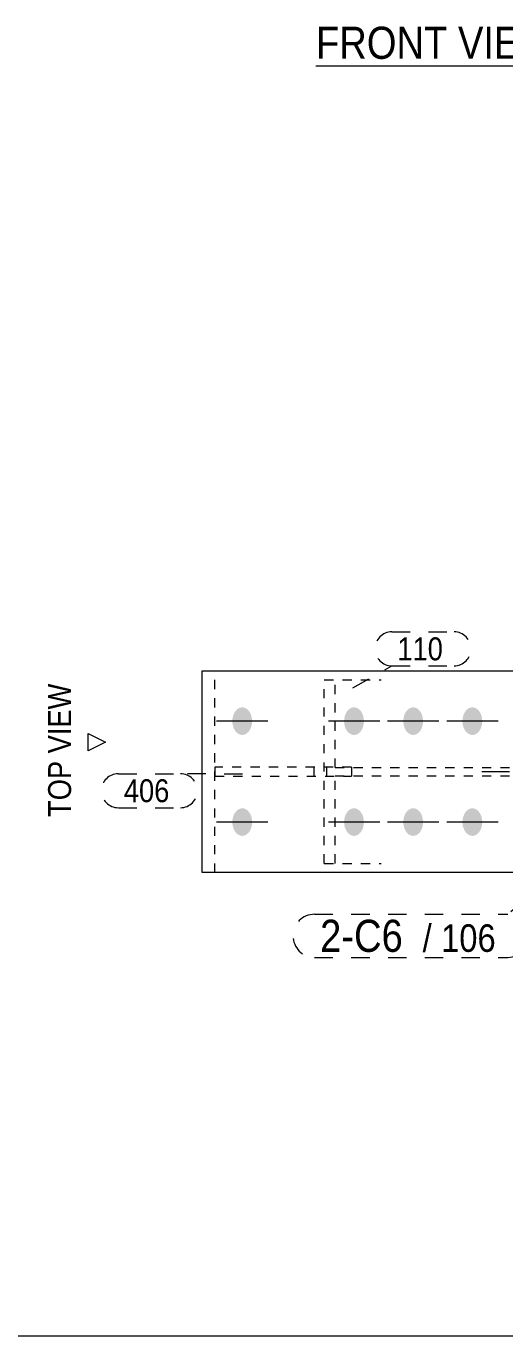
# Model space of a CAD drawing. Header units: millimetres. Extents: x 2 to 579, y 1 to 825.
# Drawn here: x 214.6 to 266.7, y 5 to 147.7 of the extents above; entities that cross this region are included whole.
import ezdxf

# ---------------------------------------------------------------- set-up
doc = ezdxf.new("R2010")
doc.units = ezdxf.units.MM
for name, pattern in [('XKITLINE00', [0]), ('XKITLINE01', [4, 1, -1, 1, -1]), ('XKITLINE02', [4, 2, -2]), ('XKITLINE03', [6, 3, -1, 1, -1])]:
    doc.linetypes.add(name, pattern=pattern)
for name, color, linetype, lineweight in [('Bolt', 3, 'Continuous', 0), ('DrawingSheet', 5, 'Continuous', 0), ('OtherObjectType', 7, 'Continuous', 0), ('Part', 2, 'Continuous', 0), ('PartMark', 7, 'Continuous', 0)]:
    doc.layers.add(name, color=color, linetype=linetype, lineweight=lineweight)
doc.styles.add('ARIAL', font='ARIAL.TTF')

# ---------------------------------------------------------------- blocks, each defined once
blk = doc.blocks.new('*A165')
at = {"layer": 'Bolt'}
for points in [[(239.21, 71.95), (239.21, 71.91), (239.2, 71.87), (239.2, 71.84), (239.2, 71.8), (239.2, 71.76), (239.19, 71.73), (239.19, 71.69), (239.18, 71.65), (239.17, 71.62), (239.17, 71.58), (239.16, 71.55), (239.15, 71.51), (239.14, 71.48), (239.14, 71.44), (239.13, 71.41), (239.11, 71.38), (239.1, 71.34), (239.09, 71.31), (239.08, 71.28), (239.07, 71.24), (239.05, 71.21), (239.04, 71.18), (239.03, 71.15), (239.01, 71.12), (239, 71.09), (238.98, 71.06), (238.96, 71.03), (238.95, 71), (238.93, 70.98), (238.91, 70.95), (238.89, 70.92), (238.87, 70.9), (238.85, 70.87), (238.83, 70.85), (238.81, 70.82), (238.79, 70.8), (238.77, 70.78), (238.75, 70.76), (238.73, 70.74), (238.71, 70.72), (238.69, 70.7), (238.66, 70.68), (238.64, 70.66), (238.62, 70.64), (238.59, 70.63), (238.57, 70.61), (238.54, 70.6), (238.52, 70.58), (238.49, 70.57), (238.47, 70.56), (238.44, 70.55), (238.42, 70.54), (238.39, 70.53), (238.37, 70.52), (238.34, 70.51), (238.32, 70.51), (238.29, 70.5), (238.26, 70.49), (238.24, 70.49), (238.21, 70.49), (238.19, 70.48), (238.16, 70.48), (238.13, 70.48), (238.11, 70.48), (238.08, 70.48), (238.05, 70.49), (238.03, 70.49), (238, 70.49), (237.98, 70.5), (237.95, 70.51), (237.92, 70.51), (237.9, 70.52), (237.87, 70.53), (237.85, 70.54), (237.82, 70.55), (237.8, 70.56), (237.77, 70.57), (237.75, 70.58), (237.72, 70.6), (237.7, 70.61), (237.67, 70.63), (237.65, 70.64), (237.63, 70.66), (237.6, 70.68), (237.58, 70.7), (237.56, 70.72), (237.54, 70.74), (237.51, 70.76), (237.49, 70.78), (237.47, 70.8), (237.45, 70.82), (237.43, 70.85), (237.41, 70.87), (237.39, 70.9), (237.37, 70.92), (237.36, 70.95), (237.34, 70.98), (237.32, 71), (237.3, 71.03), (237.29, 71.06), (237.27, 71.09), (237.25, 71.12), (237.24, 71.15), (237.23, 71.18), (237.21, 71.21), (237.2, 71.24), (237.19, 71.28), (237.17, 71.31), (237.16, 71.34), (237.15, 71.38), (237.14, 71.41), (237.13, 71.44), (237.12, 71.48), (237.11, 71.51), (237.11, 71.55), (237.1, 71.58), (237.09, 71.62), (237.08, 71.65), (237.08, 71.69), (237.07, 71.73), (237.07, 71.76), (237.07, 71.8), (237.06, 71.84), (237.06, 71.87), (237.06, 71.91), (237.06, 71.95), (237.06, 71.98), (237.06, 72.02), (237.06, 72.06), (237.06, 72.09), (237.06, 72.13), (237.07, 72.17), (237.07, 72.2), (237.07, 72.24), (237.08, 72.28), (237.08, 72.31), (237.09, 72.35), (237.1, 72.38), (237.11, 72.42), (237.11, 72.45), (237.12, 72.49), (237.13, 72.52), (237.14, 72.56), (237.15, 72.59), (237.16, 72.62), (237.17, 72.66), (237.19, 72.69), (237.2, 72.72), (237.21, 72.75), (237.23, 72.79), (237.24, 72.82), (237.25, 72.85), (237.27, 72.88), (237.29, 72.91), (237.3, 72.93), (237.32, 72.96), (237.34, 72.99), (237.36, 73.02), (237.37, 73.04), (237.39, 73.07), (237.41, 73.09), (237.43, 73.12), (237.45, 73.14), (237.47, 73.17), (237.49, 73.19), (237.51, 73.21), (237.54, 73.23), (237.56, 73.25), (237.58, 73.27), (237.6, 73.29), (237.63, 73.31), (237.65, 73.32), (237.67, 73.34), (237.7, 73.35), (237.72, 73.37), (237.75, 73.38), (237.77, 73.4), (237.8, 73.41), (237.82, 73.42), (237.85, 73.43), (237.87, 73.44), (237.9, 73.45), (237.92, 73.45), (237.95, 73.46), (237.98, 73.47), (238, 73.47), (238.03, 73.48), (238.05, 73.48), (238.08, 73.48), (238.11, 73.48), (238.13, 73.48), (238.16, 73.48), (238.19, 73.48), (238.21, 73.48), (238.24, 73.48), (238.26, 73.47), (238.29, 73.47), (238.32, 73.46), (238.34, 73.45), (238.37, 73.45), (238.39, 73.44), (238.42, 73.43), (238.44, 73.42), (238.47, 73.41), (238.49, 73.4), (238.52, 73.38), (238.54, 73.37), (238.57, 73.35), (238.59, 73.34), (238.62, 73.32), (238.64, 73.31), (238.66, 73.29), (238.69, 73.27), (238.71, 73.25), (238.73, 73.23), (238.75, 73.21), (238.77, 73.19), (238.79, 73.17), (238.81, 73.14), (238.83, 73.12), (238.85, 73.09), (238.87, 73.07), (238.89, 73.04), (238.91, 73.02), (238.93, 72.99), (238.95, 72.96), (238.96, 72.93), (238.98, 72.91), (239, 72.88), (239.01, 72.85), (239.03, 72.82), (239.04, 72.79), (239.05, 72.75), (239.07, 72.72), (239.08, 72.69), (239.09, 72.66), (239.1, 72.62), (239.11, 72.59), (239.13, 72.56), (239.14, 72.52), (239.14, 72.49), (239.15, 72.45), (239.16, 72.42), (239.17, 72.38), (239.17, 72.35), (239.18, 72.31), (239.19, 72.28), (239.19, 72.24), (239.2, 72.2), (239.2, 72.17), (239.2, 72.13), (239.2, 72.09), (239.21, 72.06), (239.21, 72.02), (239.21, 71.98)], [(251.38, 71.95), (251.38, 71.91), (251.38, 71.87), (251.37, 71.84), (251.37, 71.8), (251.37, 71.76), (251.36, 71.73), (251.36, 71.69), (251.35, 71.65), (251.35, 71.62), (251.34, 71.58), (251.33, 71.55), (251.33, 71.51), (251.32, 71.48), (251.31, 71.44), (251.3, 71.41), (251.29, 71.38), (251.28, 71.34), (251.27, 71.31), (251.25, 71.28), (251.24, 71.24), (251.23, 71.21), (251.21, 71.18), (251.2, 71.15), (251.18, 71.12), (251.17, 71.09), (251.15, 71.06), (251.14, 71.03), (251.12, 71), (251.1, 70.98), (251.08, 70.95), (251.07, 70.92), (251.05, 70.9), (251.03, 70.87), (251.01, 70.85), (250.99, 70.82), (250.97, 70.8), (250.95, 70.78), (250.92, 70.76), (250.9, 70.74), (250.88, 70.72), (250.86, 70.7), (250.84, 70.68), (250.81, 70.66), (250.79, 70.64), (250.76, 70.63), (250.74, 70.61), (250.72, 70.6), (250.69, 70.58), (250.67, 70.57), (250.64, 70.56), (250.62, 70.55), (250.59, 70.54), (250.57, 70.53), (250.54, 70.52), (250.52, 70.51), (250.49, 70.51), (250.46, 70.5), (250.44, 70.49), (250.41, 70.49), (250.38, 70.49), (250.36, 70.48), (250.33, 70.48), (250.31, 70.48), (250.28, 70.48), (250.25, 70.48), (250.23, 70.49), (250.2, 70.49), (250.17, 70.49), (250.15, 70.5), (250.12, 70.51), (250.1, 70.51), (250.07, 70.52), (250.04, 70.53), (250.02, 70.54), (249.99, 70.55), (249.97, 70.56), (249.94, 70.57), (249.92, 70.58), (249.89, 70.6), (249.87, 70.61), (249.85, 70.63), (249.82, 70.64), (249.8, 70.66), (249.78, 70.68), (249.75, 70.7), (249.73, 70.72), (249.71, 70.74), (249.69, 70.76), (249.67, 70.78), (249.64, 70.8), (249.62, 70.82), (249.6, 70.85), (249.58, 70.87), (249.57, 70.9), (249.55, 70.92), (249.53, 70.95), (249.51, 70.98), (249.49, 71), (249.48, 71.03), (249.46, 71.06), (249.44, 71.09), (249.43, 71.12), (249.41, 71.15), (249.4, 71.18), (249.38, 71.21), (249.37, 71.24), (249.36, 71.28), (249.35, 71.31), (249.33, 71.34), (249.32, 71.38), (249.31, 71.41), (249.3, 71.44), (249.29, 71.48), (249.29, 71.51), (249.28, 71.55), (249.27, 71.58), (249.26, 71.62), (249.26, 71.65), (249.25, 71.69), (249.25, 71.73), (249.24, 71.76), (249.24, 71.8), (249.24, 71.84), (249.23, 71.87), (249.23, 71.91), (249.23, 71.95), (249.23, 71.98), (249.23, 72.02), (249.23, 72.06), (249.23, 72.09), (249.24, 72.13), (249.24, 72.17), (249.24, 72.2), (249.25, 72.24), (249.25, 72.28), (249.26, 72.31), (249.26, 72.35), (249.27, 72.38), (249.28, 72.42), (249.29, 72.45), (249.29, 72.49), (249.3, 72.52), (249.31, 72.56), (249.32, 72.59), (249.33, 72.62), (249.35, 72.66), (249.36, 72.69), (249.37, 72.72), (249.38, 72.75), (249.4, 72.79), (249.41, 72.82), (249.43, 72.85), (249.44, 72.88), (249.46, 72.91), (249.48, 72.93), (249.49, 72.96), (249.51, 72.99), (249.53, 73.02), (249.55, 73.04), (249.57, 73.07), (249.58, 73.09), (249.6, 73.12), (249.62, 73.14), (249.64, 73.17), (249.67, 73.19), (249.69, 73.21), (249.71, 73.23), (249.73, 73.25), (249.75, 73.27), (249.78, 73.29), (249.8, 73.31), (249.82, 73.32), (249.85, 73.34), (249.87, 73.35), (249.89, 73.37), (249.92, 73.38), (249.94, 73.4), (249.97, 73.41), (249.99, 73.42), (250.02, 73.43), (250.04, 73.44), (250.07, 73.45), (250.1, 73.45), (250.12, 73.46), (250.15, 73.47), (250.17, 73.47), (250.2, 73.48), (250.23, 73.48), (250.25, 73.48), (250.28, 73.48), (250.31, 73.48), (250.33, 73.48), (250.36, 73.48), (250.38, 73.48), (250.41, 73.48), (250.44, 73.47), (250.46, 73.47), (250.49, 73.46), (250.52, 73.45), (250.54, 73.45), (250.57, 73.44), (250.59, 73.43), (250.62, 73.42), (250.64, 73.41), (250.67, 73.4), (250.69, 73.38), (250.72, 73.37), (250.74, 73.35), (250.76, 73.34), (250.79, 73.32), (250.81, 73.31), (250.84, 73.29), (250.86, 73.27), (250.88, 73.25), (250.9, 73.23), (250.92, 73.21), (250.95, 73.19), (250.97, 73.17), (250.99, 73.14), (251.01, 73.12), (251.03, 73.09), (251.05, 73.07), (251.07, 73.04), (251.08, 73.02), (251.1, 72.99), (251.12, 72.96), (251.14, 72.93), (251.15, 72.91), (251.17, 72.88), (251.18, 72.85), (251.2, 72.82), (251.21, 72.79), (251.23, 72.75), (251.24, 72.72), (251.25, 72.69), (251.27, 72.66), (251.28, 72.62), (251.29, 72.59), (251.3, 72.56), (251.31, 72.52), (251.32, 72.49), (251.33, 72.45), (251.33, 72.42), (251.34, 72.38), (251.35, 72.35), (251.35, 72.31), (251.36, 72.28), (251.36, 72.24), (251.37, 72.2), (251.37, 72.17), (251.37, 72.13), (251.38, 72.09), (251.38, 72.06), (251.38, 72.02), (251.38, 71.98)], [(257.82, 71.95), (257.82, 71.91), (257.82, 71.87), (257.82, 71.84), (257.82, 71.8), (257.81, 71.76), (257.81, 71.73), (257.8, 71.69), (257.8, 71.65), (257.79, 71.62), (257.79, 71.58), (257.78, 71.55), (257.77, 71.51), (257.76, 71.48), (257.75, 71.44), (257.74, 71.41), (257.73, 71.38), (257.72, 71.34), (257.71, 71.31), (257.7, 71.28), (257.68, 71.24), (257.67, 71.21), (257.66, 71.18), (257.64, 71.15), (257.63, 71.12), (257.61, 71.09), (257.6, 71.06), (257.58, 71.03), (257.56, 71), (257.55, 70.98), (257.53, 70.95), (257.51, 70.92), (257.49, 70.9), (257.47, 70.87), (257.45, 70.85), (257.43, 70.82), (257.41, 70.8), (257.39, 70.78), (257.37, 70.76), (257.35, 70.74), (257.32, 70.72), (257.3, 70.7), (257.28, 70.68), (257.26, 70.66), (257.23, 70.64), (257.21, 70.63), (257.19, 70.61), (257.16, 70.6), (257.14, 70.58), (257.11, 70.57), (257.09, 70.56), (257.06, 70.55), (257.04, 70.54), (257.01, 70.53), (256.99, 70.52), (256.96, 70.51), (256.93, 70.51), (256.91, 70.5), (256.88, 70.49), (256.86, 70.49), (256.83, 70.49), (256.8, 70.48), (256.78, 70.48), (256.75, 70.48), (256.72, 70.48), (256.7, 70.48), (256.67, 70.49), (256.64, 70.49), (256.62, 70.49), (256.59, 70.5), (256.57, 70.51), (256.54, 70.51), (256.51, 70.52), (256.49, 70.53), (256.46, 70.54), (256.44, 70.55), (256.41, 70.56), (256.39, 70.57), (256.36, 70.58), (256.34, 70.6), (256.31, 70.61), (256.29, 70.63), (256.27, 70.64), (256.24, 70.66), (256.22, 70.68), (256.2, 70.7), (256.18, 70.72), (256.15, 70.74), (256.13, 70.76), (256.11, 70.78), (256.09, 70.8), (256.07, 70.82), (256.05, 70.85), (256.03, 70.87), (256.01, 70.9), (255.99, 70.92), (255.97, 70.95), (255.95, 70.98), (255.94, 71), (255.92, 71.03), (255.9, 71.06), (255.89, 71.09), (255.87, 71.12), (255.86, 71.15), (255.84, 71.18), (255.83, 71.21), (255.82, 71.24), (255.8, 71.28), (255.79, 71.31), (255.78, 71.34), (255.77, 71.38), (255.76, 71.41), (255.75, 71.44), (255.74, 71.48), (255.73, 71.51), (255.72, 71.55), (255.71, 71.58), (255.71, 71.62), (255.7, 71.65), (255.7, 71.69), (255.69, 71.73), (255.69, 71.76), (255.68, 71.8), (255.68, 71.84), (255.68, 71.87), (255.68, 71.91), (255.68, 71.95), (255.68, 71.98), (255.68, 72.02), (255.68, 72.06), (255.68, 72.09), (255.68, 72.13), (255.68, 72.17), (255.69, 72.2), (255.69, 72.24), (255.7, 72.28), (255.7, 72.31), (255.71, 72.35), (255.71, 72.38), (255.72, 72.42), (255.73, 72.45), (255.74, 72.49), (255.75, 72.52), (255.76, 72.56), (255.77, 72.59), (255.78, 72.62), (255.79, 72.66), (255.8, 72.69), (255.82, 72.72), (255.83, 72.75), (255.84, 72.79), (255.86, 72.82), (255.87, 72.85), (255.89, 72.88), (255.9, 72.91), (255.92, 72.93), (255.94, 72.96), (255.95, 72.99), (255.97, 73.02), (255.99, 73.04), (256.01, 73.07), (256.03, 73.09), (256.05, 73.12), (256.07, 73.14), (256.09, 73.17), (256.11, 73.19), (256.13, 73.21), (256.15, 73.23), (256.18, 73.25), (256.2, 73.27), (256.22, 73.29), (256.24, 73.31), (256.27, 73.32), (256.29, 73.34), (256.31, 73.35), (256.34, 73.37), (256.36, 73.38), (256.39, 73.4), (256.41, 73.41), (256.44, 73.42), (256.46, 73.43), (256.49, 73.44), (256.51, 73.45), (256.54, 73.45), (256.57, 73.46), (256.59, 73.47), (256.62, 73.47), (256.64, 73.48), (256.67, 73.48), (256.7, 73.48), (256.72, 73.48), (256.75, 73.48), (256.78, 73.48), (256.8, 73.48), (256.83, 73.48), (256.86, 73.48), (256.88, 73.47), (256.91, 73.47), (256.93, 73.46), (256.96, 73.45), (256.99, 73.45), (257.01, 73.44), (257.04, 73.43), (257.06, 73.42), (257.09, 73.41), (257.11, 73.4), (257.14, 73.38), (257.16, 73.37), (257.19, 73.35), (257.21, 73.34), (257.23, 73.32), (257.26, 73.31), (257.28, 73.29), (257.3, 73.27), (257.32, 73.25), (257.35, 73.23), (257.37, 73.21), (257.39, 73.19), (257.41, 73.17), (257.43, 73.14), (257.45, 73.12), (257.47, 73.09), (257.49, 73.07), (257.51, 73.04), (257.53, 73.02), (257.55, 72.99), (257.56, 72.96), (257.58, 72.93), (257.6, 72.91), (257.61, 72.88), (257.63, 72.85), (257.64, 72.82), (257.66, 72.79), (257.67, 72.75), (257.68, 72.72), (257.7, 72.69), (257.71, 72.66), (257.72, 72.62), (257.73, 72.59), (257.74, 72.56), (257.75, 72.52), (257.76, 72.49), (257.77, 72.45), (257.78, 72.42), (257.79, 72.38), (257.79, 72.35), (257.8, 72.31), (257.8, 72.28), (257.81, 72.24), (257.81, 72.2), (257.82, 72.17), (257.82, 72.13), (257.82, 72.09), (257.82, 72.06), (257.82, 72.02), (257.82, 71.98)], [(264.27, 71.95), (264.27, 71.91), (264.27, 71.87), (264.26, 71.84), (264.26, 71.8), (264.26, 71.76), (264.25, 71.73), (264.25, 71.69), (264.24, 71.65), (264.24, 71.62), (264.23, 71.58), (264.22, 71.55), (264.21, 71.51), (264.21, 71.48), (264.2, 71.44), (264.19, 71.41), (264.18, 71.38), (264.17, 71.34), (264.15, 71.31), (264.14, 71.28), (264.13, 71.24), (264.12, 71.21), (264.1, 71.18), (264.09, 71.15), (264.07, 71.12), (264.06, 71.09), (264.04, 71.06), (264.02, 71.03), (264.01, 71), (263.99, 70.98), (263.97, 70.95), (263.95, 70.92), (263.93, 70.9), (263.92, 70.87), (263.9, 70.85), (263.88, 70.82), (263.86, 70.8), (263.83, 70.78), (263.81, 70.76), (263.79, 70.74), (263.77, 70.72), (263.75, 70.7), (263.72, 70.68), (263.7, 70.66), (263.68, 70.64), (263.65, 70.63), (263.63, 70.61), (263.61, 70.6), (263.58, 70.58), (263.56, 70.57), (263.53, 70.56), (263.51, 70.55), (263.48, 70.54), (263.46, 70.53), (263.43, 70.52), (263.4, 70.51), (263.38, 70.51), (263.35, 70.5), (263.33, 70.49), (263.3, 70.49), (263.27, 70.49), (263.25, 70.48), (263.22, 70.48), (263.19, 70.48), (263.17, 70.48), (263.14, 70.48), (263.12, 70.49), (263.09, 70.49), (263.06, 70.49), (263.04, 70.5), (263.01, 70.51), (262.98, 70.51), (262.96, 70.52), (262.93, 70.53), (262.91, 70.54), (262.88, 70.55), (262.86, 70.56), (262.83, 70.57), (262.81, 70.58), (262.78, 70.6), (262.76, 70.61), (262.74, 70.63), (262.71, 70.64), (262.69, 70.66), (262.66, 70.68), (262.64, 70.7), (262.62, 70.72), (262.6, 70.74), (262.58, 70.76), (262.55, 70.78), (262.53, 70.8), (262.51, 70.82), (262.49, 70.85), (262.47, 70.87), (262.45, 70.9), (262.43, 70.92), (262.42, 70.95), (262.4, 70.98), (262.38, 71), (262.36, 71.03), (262.35, 71.06), (262.33, 71.09), (262.32, 71.12), (262.3, 71.15), (262.29, 71.18), (262.27, 71.21), (262.26, 71.24), (262.25, 71.28), (262.24, 71.31), (262.22, 71.34), (262.21, 71.38), (262.2, 71.41), (262.19, 71.44), (262.18, 71.48), (262.17, 71.51), (262.17, 71.55), (262.16, 71.58), (262.15, 71.62), (262.15, 71.65), (262.14, 71.69), (262.14, 71.73), (262.13, 71.76), (262.13, 71.8), (262.13, 71.84), (262.12, 71.87), (262.12, 71.91), (262.12, 71.95), (262.12, 71.98), (262.12, 72.02), (262.12, 72.06), (262.12, 72.09), (262.13, 72.13), (262.13, 72.17), (262.13, 72.2), (262.14, 72.24), (262.14, 72.28), (262.15, 72.31), (262.15, 72.35), (262.16, 72.38), (262.17, 72.42), (262.17, 72.45), (262.18, 72.49), (262.19, 72.52), (262.2, 72.56), (262.21, 72.59), (262.22, 72.62), (262.24, 72.66), (262.25, 72.69), (262.26, 72.72), (262.27, 72.75), (262.29, 72.79), (262.3, 72.82), (262.32, 72.85), (262.33, 72.88), (262.35, 72.91), (262.36, 72.93), (262.38, 72.96), (262.4, 72.99), (262.42, 73.02), (262.43, 73.04), (262.45, 73.07), (262.47, 73.09), (262.49, 73.12), (262.51, 73.14), (262.53, 73.17), (262.55, 73.19), (262.58, 73.21), (262.6, 73.23), (262.62, 73.25), (262.64, 73.27), (262.66, 73.29), (262.69, 73.31), (262.71, 73.32), (262.74, 73.34), (262.76, 73.35), (262.78, 73.37), (262.81, 73.38), (262.83, 73.4), (262.86, 73.41), (262.88, 73.42), (262.91, 73.43), (262.93, 73.44), (262.96, 73.45), (262.98, 73.45), (263.01, 73.46), (263.04, 73.47), (263.06, 73.47), (263.09, 73.48), (263.12, 73.48), (263.14, 73.48), (263.17, 73.48), (263.19, 73.48), (263.22, 73.48), (263.25, 73.48), (263.27, 73.48), (263.3, 73.48), (263.33, 73.47), (263.35, 73.47), (263.38, 73.46), (263.4, 73.45), (263.43, 73.45), (263.46, 73.44), (263.48, 73.43), (263.51, 73.42), (263.53, 73.41), (263.56, 73.4), (263.58, 73.38), (263.61, 73.37), (263.63, 73.35), (263.65, 73.34), (263.68, 73.32), (263.7, 73.31), (263.72, 73.29), (263.75, 73.27), (263.77, 73.25), (263.79, 73.23), (263.81, 73.21), (263.83, 73.19), (263.86, 73.17), (263.88, 73.14), (263.9, 73.12), (263.92, 73.09), (263.93, 73.07), (263.95, 73.04), (263.97, 73.02), (263.99, 72.99), (264.01, 72.96), (264.02, 72.93), (264.04, 72.91), (264.06, 72.88), (264.07, 72.85), (264.09, 72.82), (264.1, 72.79), (264.12, 72.75), (264.13, 72.72), (264.14, 72.69), (264.15, 72.66), (264.17, 72.62), (264.18, 72.59), (264.19, 72.56), (264.2, 72.52), (264.21, 72.49), (264.21, 72.45), (264.22, 72.42), (264.23, 72.38), (264.24, 72.35), (264.24, 72.31), (264.25, 72.28), (264.25, 72.24), (264.26, 72.2), (264.26, 72.17), (264.26, 72.13), (264.27, 72.09), (264.27, 72.06), (264.27, 72.02), (264.27, 71.98)], [(239.21, 60.95), (239.21, 60.91), (239.2, 60.87), (239.2, 60.84), (239.2, 60.8), (239.2, 60.76), (239.19, 60.73), (239.19, 60.69), (239.18, 60.65), (239.17, 60.62), (239.17, 60.58), (239.16, 60.55), (239.15, 60.51), (239.14, 60.48), (239.14, 60.44), (239.13, 60.41), (239.11, 60.38), (239.1, 60.34), (239.09, 60.31), (239.08, 60.28), (239.07, 60.24), (239.05, 60.21), (239.04, 60.18), (239.03, 60.15), (239.01, 60.12), (239, 60.09), (238.98, 60.06), (238.96, 60.03), (238.95, 60), (238.93, 59.98), (238.91, 59.95), (238.89, 59.92), (238.87, 59.9), (238.85, 59.87), (238.83, 59.85), (238.81, 59.82), (238.79, 59.8), (238.77, 59.78), (238.75, 59.76), (238.73, 59.74), (238.71, 59.72), (238.69, 59.7), (238.66, 59.68), (238.64, 59.66), (238.62, 59.64), (238.59, 59.63), (238.57, 59.61), (238.54, 59.6), (238.52, 59.58), (238.49, 59.57), (238.47, 59.56), (238.44, 59.55), (238.42, 59.54), (238.39, 59.53), (238.37, 59.52), (238.34, 59.51), (238.32, 59.51), (238.29, 59.5), (238.26, 59.49), (238.24, 59.49), (238.21, 59.49), (238.19, 59.48), (238.16, 59.48), (238.13, 59.48), (238.11, 59.48), (238.08, 59.48), (238.05, 59.49), (238.03, 59.49), (238, 59.49), (237.98, 59.5), (237.95, 59.51), (237.92, 59.51), (237.9, 59.52), (237.87, 59.53), (237.85, 59.54), (237.82, 59.55), (237.8, 59.56), (237.77, 59.57), (237.75, 59.58), (237.72, 59.6), (237.7, 59.61), (237.67, 59.63), (237.65, 59.64), (237.63, 59.66), (237.6, 59.68), (237.58, 59.7), (237.56, 59.72), (237.54, 59.74), (237.51, 59.76), (237.49, 59.78), (237.47, 59.8), (237.45, 59.82), (237.43, 59.85), (237.41, 59.87), (237.39, 59.9), (237.37, 59.92), (237.36, 59.95), (237.34, 59.98), (237.32, 60), (237.3, 60.03), (237.29, 60.06), (237.27, 60.09), (237.25, 60.12), (237.24, 60.15), (237.23, 60.18), (237.21, 60.21), (237.2, 60.24), (237.19, 60.28), (237.17, 60.31), (237.16, 60.34), (237.15, 60.38), (237.14, 60.41), (237.13, 60.44), (237.12, 60.48), (237.11, 60.51), (237.11, 60.55), (237.1, 60.58), (237.09, 60.62), (237.08, 60.65), (237.08, 60.69), (237.07, 60.73), (237.07, 60.76), (237.07, 60.8), (237.06, 60.84), (237.06, 60.87), (237.06, 60.91), (237.06, 60.95), (237.06, 60.98), (237.06, 61.02), (237.06, 61.06), (237.06, 61.09), (237.06, 61.13), (237.07, 61.17), (237.07, 61.2), (237.07, 61.24), (237.08, 61.28), (237.08, 61.31), (237.09, 61.35), (237.1, 61.38), (237.11, 61.42), (237.11, 61.45), (237.12, 61.49), (237.13, 61.52), (237.14, 61.56), (237.15, 61.59), (237.16, 61.62), (237.17, 61.66), (237.19, 61.69), (237.2, 61.72), (237.21, 61.75), (237.23, 61.79), (237.24, 61.82), (237.25, 61.85), (237.27, 61.88), (237.29, 61.91), (237.3, 61.93), (237.32, 61.96), (237.34, 61.99), (237.36, 62.02), (237.37, 62.04), (237.39, 62.07), (237.41, 62.09), (237.43, 62.12), (237.45, 62.14), (237.47, 62.17), (237.49, 62.19), (237.51, 62.21), (237.54, 62.23), (237.56, 62.25), (237.58, 62.27), (237.6, 62.29), (237.63, 62.31), (237.65, 62.32), (237.67, 62.34), (237.7, 62.35), (237.72, 62.37), (237.75, 62.38), (237.77, 62.4), (237.8, 62.41), (237.82, 62.42), (237.85, 62.43), (237.87, 62.44), (237.9, 62.45), (237.92, 62.45), (237.95, 62.46), (237.98, 62.47), (238, 62.47), (238.03, 62.48), (238.05, 62.48), (238.08, 62.48), (238.11, 62.48), (238.13, 62.48), (238.16, 62.48), (238.19, 62.48), (238.21, 62.48), (238.24, 62.48), (238.26, 62.47), (238.29, 62.47), (238.32, 62.46), (238.34, 62.45), (238.37, 62.45), (238.39, 62.44), (238.42, 62.43), (238.44, 62.42), (238.47, 62.41), (238.49, 62.4), (238.52, 62.38), (238.54, 62.37), (238.57, 62.35), (238.59, 62.34), (238.62, 62.32), (238.64, 62.31), (238.66, 62.29), (238.69, 62.27), (238.71, 62.25), (238.73, 62.23), (238.75, 62.21), (238.77, 62.19), (238.79, 62.17), (238.81, 62.14), (238.83, 62.12), (238.85, 62.09), (238.87, 62.07), (238.89, 62.04), (238.91, 62.02), (238.93, 61.99), (238.95, 61.96), (238.96, 61.93), (238.98, 61.91), (239, 61.88), (239.01, 61.85), (239.03, 61.82), (239.04, 61.79), (239.05, 61.75), (239.07, 61.72), (239.08, 61.69), (239.09, 61.66), (239.1, 61.62), (239.11, 61.59), (239.13, 61.56), (239.14, 61.52), (239.14, 61.49), (239.15, 61.45), (239.16, 61.42), (239.17, 61.38), (239.17, 61.35), (239.18, 61.31), (239.19, 61.28), (239.19, 61.24), (239.2, 61.2), (239.2, 61.17), (239.2, 61.13), (239.2, 61.09), (239.21, 61.06), (239.21, 61.02), (239.21, 60.98)], [(251.38, 60.95), (251.38, 60.91), (251.38, 60.87), (251.37, 60.84), (251.37, 60.8), (251.37, 60.76), (251.36, 60.73), (251.36, 60.69), (251.35, 60.65), (251.35, 60.62), (251.34, 60.58), (251.33, 60.55), (251.33, 60.51), (251.32, 60.48), (251.31, 60.44), (251.3, 60.41), (251.29, 60.38), (251.28, 60.34), (251.27, 60.31), (251.25, 60.28), (251.24, 60.24), (251.23, 60.21), (251.21, 60.18), (251.2, 60.15), (251.18, 60.12), (251.17, 60.09), (251.15, 60.06), (251.14, 60.03), (251.12, 60), (251.1, 59.98), (251.08, 59.95), (251.07, 59.92), (251.05, 59.9), (251.03, 59.87), (251.01, 59.85), (250.99, 59.82), (250.97, 59.8), (250.95, 59.78), (250.92, 59.76), (250.9, 59.74), (250.88, 59.72), (250.86, 59.7), (250.84, 59.68), (250.81, 59.66), (250.79, 59.64), (250.76, 59.63), (250.74, 59.61), (250.72, 59.6), (250.69, 59.58), (250.67, 59.57), (250.64, 59.56), (250.62, 59.55), (250.59, 59.54), (250.57, 59.53), (250.54, 59.52), (250.52, 59.51), (250.49, 59.51), (250.46, 59.5), (250.44, 59.49), (250.41, 59.49), (250.38, 59.49), (250.36, 59.48), (250.33, 59.48), (250.31, 59.48), (250.28, 59.48), (250.25, 59.48), (250.23, 59.49), (250.2, 59.49), (250.17, 59.49), (250.15, 59.5), (250.12, 59.51), (250.1, 59.51), (250.07, 59.52), (250.04, 59.53), (250.02, 59.54), (249.99, 59.55), (249.97, 59.56), (249.94, 59.57), (249.92, 59.58), (249.89, 59.6), (249.87, 59.61), (249.85, 59.63), (249.82, 59.64), (249.8, 59.66), (249.78, 59.68), (249.75, 59.7), (249.73, 59.72), (249.71, 59.74), (249.69, 59.76), (249.67, 59.78), (249.64, 59.8), (249.62, 59.82), (249.6, 59.85), (249.58, 59.87), (249.57, 59.9), (249.55, 59.92), (249.53, 59.95), (249.51, 59.98), (249.49, 60), (249.48, 60.03), (249.46, 60.06), (249.44, 60.09), (249.43, 60.12), (249.41, 60.15), (249.4, 60.18), (249.38, 60.21), (249.37, 60.24), (249.36, 60.28), (249.35, 60.31), (249.33, 60.34), (249.32, 60.38), (249.31, 60.41), (249.3, 60.44), (249.29, 60.48), (249.29, 60.51), (249.28, 60.55), (249.27, 60.58), (249.26, 60.62), (249.26, 60.65), (249.25, 60.69), (249.25, 60.73), (249.24, 60.76), (249.24, 60.8), (249.24, 60.84), (249.23, 60.87), (249.23, 60.91), (249.23, 60.95), (249.23, 60.98), (249.23, 61.02), (249.23, 61.06), (249.23, 61.09), (249.24, 61.13), (249.24, 61.17), (249.24, 61.2), (249.25, 61.24), (249.25, 61.28), (249.26, 61.31), (249.26, 61.35), (249.27, 61.38), (249.28, 61.42), (249.29, 61.45), (249.29, 61.49), (249.3, 61.52), (249.31, 61.56), (249.32, 61.59), (249.33, 61.62), (249.35, 61.66), (249.36, 61.69), (249.37, 61.72), (249.38, 61.75), (249.4, 61.79), (249.41, 61.82), (249.43, 61.85), (249.44, 61.88), (249.46, 61.91), (249.48, 61.93), (249.49, 61.96), (249.51, 61.99), (249.53, 62.02), (249.55, 62.04), (249.57, 62.07), (249.58, 62.09), (249.6, 62.12), (249.62, 62.14), (249.64, 62.17), (249.67, 62.19), (249.69, 62.21), (249.71, 62.23), (249.73, 62.25), (249.75, 62.27), (249.78, 62.29), (249.8, 62.31), (249.82, 62.32), (249.85, 62.34), (249.87, 62.35), (249.89, 62.37), (249.92, 62.38), (249.94, 62.4), (249.97, 62.41), (249.99, 62.42), (250.02, 62.43), (250.04, 62.44), (250.07, 62.45), (250.1, 62.45), (250.12, 62.46), (250.15, 62.47), (250.17, 62.47), (250.2, 62.48), (250.23, 62.48), (250.25, 62.48), (250.28, 62.48), (250.31, 62.48), (250.33, 62.48), (250.36, 62.48), (250.38, 62.48), (250.41, 62.48), (250.44, 62.47), (250.46, 62.47), (250.49, 62.46), (250.52, 62.45), (250.54, 62.45), (250.57, 62.44), (250.59, 62.43), (250.62, 62.42), (250.64, 62.41), (250.67, 62.4), (250.69, 62.38), (250.72, 62.37), (250.74, 62.35), (250.76, 62.34), (250.79, 62.32), (250.81, 62.31), (250.84, 62.29), (250.86, 62.27), (250.88, 62.25), (250.9, 62.23), (250.92, 62.21), (250.95, 62.19), (250.97, 62.17), (250.99, 62.14), (251.01, 62.12), (251.03, 62.09), (251.05, 62.07), (251.07, 62.04), (251.08, 62.02), (251.1, 61.99), (251.12, 61.96), (251.14, 61.93), (251.15, 61.91), (251.17, 61.88), (251.18, 61.85), (251.2, 61.82), (251.21, 61.79), (251.23, 61.75), (251.24, 61.72), (251.25, 61.69), (251.27, 61.66), (251.28, 61.62), (251.29, 61.59), (251.3, 61.56), (251.31, 61.52), (251.32, 61.49), (251.33, 61.45), (251.33, 61.42), (251.34, 61.38), (251.35, 61.35), (251.35, 61.31), (251.36, 61.28), (251.36, 61.24), (251.37, 61.2), (251.37, 61.17), (251.37, 61.13), (251.38, 61.09), (251.38, 61.06), (251.38, 61.02), (251.38, 60.98)], [(257.82, 60.95), (257.82, 60.91), (257.82, 60.87), (257.82, 60.84), (257.82, 60.8), (257.81, 60.76), (257.81, 60.73), (257.8, 60.69), (257.8, 60.65), (257.79, 60.62), (257.79, 60.58), (257.78, 60.55), (257.77, 60.51), (257.76, 60.48), (257.75, 60.44), (257.74, 60.41), (257.73, 60.38), (257.72, 60.34), (257.71, 60.31), (257.7, 60.28), (257.68, 60.24), (257.67, 60.21), (257.66, 60.18), (257.64, 60.15), (257.63, 60.12), (257.61, 60.09), (257.6, 60.06), (257.58, 60.03), (257.56, 60), (257.55, 59.98), (257.53, 59.95), (257.51, 59.92), (257.49, 59.9), (257.47, 59.87), (257.45, 59.85), (257.43, 59.82), (257.41, 59.8), (257.39, 59.78), (257.37, 59.76), (257.35, 59.74), (257.32, 59.72), (257.3, 59.7), (257.28, 59.68), (257.26, 59.66), (257.23, 59.64), (257.21, 59.63), (257.19, 59.61), (257.16, 59.6), (257.14, 59.58), (257.11, 59.57), (257.09, 59.56), (257.06, 59.55), (257.04, 59.54), (257.01, 59.53), (256.99, 59.52), (256.96, 59.51), (256.93, 59.51), (256.91, 59.5), (256.88, 59.49), (256.86, 59.49), (256.83, 59.49), (256.8, 59.48), (256.78, 59.48), (256.75, 59.48), (256.72, 59.48), (256.7, 59.48), (256.67, 59.49), (256.64, 59.49), (256.62, 59.49), (256.59, 59.5), (256.57, 59.51), (256.54, 59.51), (256.51, 59.52), (256.49, 59.53), (256.46, 59.54), (256.44, 59.55), (256.41, 59.56), (256.39, 59.57), (256.36, 59.58), (256.34, 59.6), (256.31, 59.61), (256.29, 59.63), (256.27, 59.64), (256.24, 59.66), (256.22, 59.68), (256.2, 59.7), (256.18, 59.72), (256.15, 59.74), (256.13, 59.76), (256.11, 59.78), (256.09, 59.8), (256.07, 59.82), (256.05, 59.85), (256.03, 59.87), (256.01, 59.9), (255.99, 59.92), (255.97, 59.95), (255.95, 59.98), (255.94, 60), (255.92, 60.03), (255.9, 60.06), (255.89, 60.09), (255.87, 60.12), (255.86, 60.15), (255.84, 60.18), (255.83, 60.21), (255.82, 60.24), (255.8, 60.28), (255.79, 60.31), (255.78, 60.34), (255.77, 60.38), (255.76, 60.41), (255.75, 60.44), (255.74, 60.48), (255.73, 60.51), (255.72, 60.55), (255.71, 60.58), (255.71, 60.62), (255.7, 60.65), (255.7, 60.69), (255.69, 60.73), (255.69, 60.76), (255.68, 60.8), (255.68, 60.84), (255.68, 60.87), (255.68, 60.91), (255.68, 60.95), (255.68, 60.98), (255.68, 61.02), (255.68, 61.06), (255.68, 61.09), (255.68, 61.13), (255.68, 61.17), (255.69, 61.2), (255.69, 61.24), (255.7, 61.28), (255.7, 61.31), (255.71, 61.35), (255.71, 61.38), (255.72, 61.42), (255.73, 61.45), (255.74, 61.49), (255.75, 61.52), (255.76, 61.56), (255.77, 61.59), (255.78, 61.62), (255.79, 61.66), (255.8, 61.69), (255.82, 61.72), (255.83, 61.75), (255.84, 61.79), (255.86, 61.82), (255.87, 61.85), (255.89, 61.88), (255.9, 61.91), (255.92, 61.93), (255.94, 61.96), (255.95, 61.99), (255.97, 62.02), (255.99, 62.04), (256.01, 62.07), (256.03, 62.09), (256.05, 62.12), (256.07, 62.14), (256.09, 62.17), (256.11, 62.19), (256.13, 62.21), (256.15, 62.23), (256.18, 62.25), (256.2, 62.27), (256.22, 62.29), (256.24, 62.31), (256.27, 62.32), (256.29, 62.34), (256.31, 62.35), (256.34, 62.37), (256.36, 62.38), (256.39, 62.4), (256.41, 62.41), (256.44, 62.42), (256.46, 62.43), (256.49, 62.44), (256.51, 62.45), (256.54, 62.45), (256.57, 62.46), (256.59, 62.47), (256.62, 62.47), (256.64, 62.48), (256.67, 62.48), (256.7, 62.48), (256.72, 62.48), (256.75, 62.48), (256.78, 62.48), (256.8, 62.48), (256.83, 62.48), (256.86, 62.48), (256.88, 62.47), (256.91, 62.47), (256.93, 62.46), (256.96, 62.45), (256.99, 62.45), (257.01, 62.44), (257.04, 62.43), (257.06, 62.42), (257.09, 62.41), (257.11, 62.4), (257.14, 62.38), (257.16, 62.37), (257.19, 62.35), (257.21, 62.34), (257.23, 62.32), (257.26, 62.31), (257.28, 62.29), (257.3, 62.27), (257.32, 62.25), (257.35, 62.23), (257.37, 62.21), (257.39, 62.19), (257.41, 62.17), (257.43, 62.14), (257.45, 62.12), (257.47, 62.09), (257.49, 62.07), (257.51, 62.04), (257.53, 62.02), (257.55, 61.99), (257.56, 61.96), (257.58, 61.93), (257.6, 61.91), (257.61, 61.88), (257.63, 61.85), (257.64, 61.82), (257.66, 61.79), (257.67, 61.75), (257.68, 61.72), (257.7, 61.69), (257.71, 61.66), (257.72, 61.62), (257.73, 61.59), (257.74, 61.56), (257.75, 61.52), (257.76, 61.49), (257.77, 61.45), (257.78, 61.42), (257.79, 61.38), (257.79, 61.35), (257.8, 61.31), (257.8, 61.28), (257.81, 61.24), (257.81, 61.2), (257.82, 61.17), (257.82, 61.13), (257.82, 61.09), (257.82, 61.06), (257.82, 61.02), (257.82, 60.98)], [(264.27, 60.95), (264.27, 60.91), (264.27, 60.87), (264.26, 60.84), (264.26, 60.8), (264.26, 60.76), (264.25, 60.73), (264.25, 60.69), (264.24, 60.65), (264.24, 60.62), (264.23, 60.58), (264.22, 60.55), (264.21, 60.51), (264.21, 60.48), (264.2, 60.44), (264.19, 60.41), (264.18, 60.38), (264.17, 60.34), (264.15, 60.31), (264.14, 60.28), (264.13, 60.24), (264.12, 60.21), (264.1, 60.18), (264.09, 60.15), (264.07, 60.12), (264.06, 60.09), (264.04, 60.06), (264.02, 60.03), (264.01, 60), (263.99, 59.98), (263.97, 59.95), (263.95, 59.92), (263.93, 59.9), (263.92, 59.87), (263.9, 59.85), (263.88, 59.82), (263.86, 59.8), (263.83, 59.78), (263.81, 59.76), (263.79, 59.74), (263.77, 59.72), (263.75, 59.7), (263.72, 59.68), (263.7, 59.66), (263.68, 59.64), (263.65, 59.63), (263.63, 59.61), (263.61, 59.6), (263.58, 59.58), (263.56, 59.57), (263.53, 59.56), (263.51, 59.55), (263.48, 59.54), (263.46, 59.53), (263.43, 59.52), (263.4, 59.51), (263.38, 59.51), (263.35, 59.5), (263.33, 59.49), (263.3, 59.49), (263.27, 59.49), (263.25, 59.48), (263.22, 59.48), (263.19, 59.48), (263.17, 59.48), (263.14, 59.48), (263.12, 59.49), (263.09, 59.49), (263.06, 59.49), (263.04, 59.5), (263.01, 59.51), (262.98, 59.51), (262.96, 59.52), (262.93, 59.53), (262.91, 59.54), (262.88, 59.55), (262.86, 59.56), (262.83, 59.57), (262.81, 59.58), (262.78, 59.6), (262.76, 59.61), (262.74, 59.63), (262.71, 59.64), (262.69, 59.66), (262.66, 59.68), (262.64, 59.7), (262.62, 59.72), (262.6, 59.74), (262.58, 59.76), (262.55, 59.78), (262.53, 59.8), (262.51, 59.82), (262.49, 59.85), (262.47, 59.87), (262.45, 59.9), (262.43, 59.92), (262.42, 59.95), (262.4, 59.98), (262.38, 60), (262.36, 60.03), (262.35, 60.06), (262.33, 60.09), (262.32, 60.12), (262.3, 60.15), (262.29, 60.18), (262.27, 60.21), (262.26, 60.24), (262.25, 60.28), (262.24, 60.31), (262.22, 60.34), (262.21, 60.38), (262.2, 60.41), (262.19, 60.44), (262.18, 60.48), (262.17, 60.51), (262.17, 60.55), (262.16, 60.58), (262.15, 60.62), (262.15, 60.65), (262.14, 60.69), (262.14, 60.73), (262.13, 60.76), (262.13, 60.8), (262.13, 60.84), (262.12, 60.87), (262.12, 60.91), (262.12, 60.95), (262.12, 60.98), (262.12, 61.02), (262.12, 61.06), (262.12, 61.09), (262.13, 61.13), (262.13, 61.17), (262.13, 61.2), (262.14, 61.24), (262.14, 61.28), (262.15, 61.31), (262.15, 61.35), (262.16, 61.38), (262.17, 61.42), (262.17, 61.45), (262.18, 61.49), (262.19, 61.52), (262.2, 61.56), (262.21, 61.59), (262.22, 61.62), (262.24, 61.66), (262.25, 61.69), (262.26, 61.72), (262.27, 61.75), (262.29, 61.79), (262.3, 61.82), (262.32, 61.85), (262.33, 61.88), (262.35, 61.91), (262.36, 61.93), (262.38, 61.96), (262.4, 61.99), (262.42, 62.02), (262.43, 62.04), (262.45, 62.07), (262.47, 62.09), (262.49, 62.12), (262.51, 62.14), (262.53, 62.17), (262.55, 62.19), (262.58, 62.21), (262.6, 62.23), (262.62, 62.25), (262.64, 62.27), (262.66, 62.29), (262.69, 62.31), (262.71, 62.32), (262.74, 62.34), (262.76, 62.35), (262.78, 62.37), (262.81, 62.38), (262.83, 62.4), (262.86, 62.41), (262.88, 62.42), (262.91, 62.43), (262.93, 62.44), (262.96, 62.45), (262.98, 62.45), (263.01, 62.46), (263.04, 62.47), (263.06, 62.47), (263.09, 62.48), (263.12, 62.48), (263.14, 62.48), (263.17, 62.48), (263.19, 62.48), (263.22, 62.48), (263.25, 62.48), (263.27, 62.48), (263.3, 62.48), (263.33, 62.47), (263.35, 62.47), (263.38, 62.46), (263.4, 62.45), (263.43, 62.45), (263.46, 62.44), (263.48, 62.43), (263.51, 62.42), (263.53, 62.41), (263.56, 62.4), (263.58, 62.38), (263.61, 62.37), (263.63, 62.35), (263.65, 62.34), (263.68, 62.32), (263.7, 62.31), (263.72, 62.29), (263.75, 62.27), (263.77, 62.25), (263.79, 62.23), (263.81, 62.21), (263.83, 62.19), (263.86, 62.17), (263.88, 62.14), (263.9, 62.12), (263.92, 62.09), (263.93, 62.07), (263.95, 62.04), (263.97, 62.02), (263.99, 61.99), (264.01, 61.96), (264.02, 61.93), (264.04, 61.91), (264.06, 61.88), (264.07, 61.85), (264.09, 61.82), (264.1, 61.79), (264.12, 61.75), (264.13, 61.72), (264.14, 61.69), (264.15, 61.66), (264.17, 61.62), (264.18, 61.59), (264.19, 61.56), (264.2, 61.52), (264.21, 61.49), (264.21, 61.45), (264.22, 61.42), (264.23, 61.38), (264.24, 61.35), (264.24, 61.31), (264.25, 61.28), (264.25, 61.24), (264.26, 61.2), (264.26, 61.17), (264.26, 61.13), (264.27, 61.09), (264.27, 61.06), (264.27, 61.02), (264.27, 60.98)]]:
    blk.add_hatch(color=3, dxfattribs=at).paths.add_polyline_path(points, flags=17)
at = {"layer": 'Bolt', "color": 3, "linetype": 'XKITLINE00', "lineweight": 0}
for p, q in [((240.93, 71.98), (235.34, 71.98)), ((253.1, 71.98), (247.51, 71.98)), ((259.54, 71.98), (253.96, 71.98)), ((265.99, 71.98), (260.4, 71.98)), ((240.93, 60.98), (235.34, 60.98)), ((253.1, 60.98), (247.51, 60.98)), ((259.54, 60.98), (253.96, 60.98)), ((265.99, 60.98), (260.4, 60.98))]:
    blk.add_line(p, q, dxfattribs=at)
blk = doc.blocks.new('*A168')
at = {"layer": 'Part', "color": 2, "linetype": 'XKITLINE00', "lineweight": 0}
for p, q in [((233.77, 77.48), (301.54, 77.48)), ((233.77, 55.48), (233.77, 77.48)), ((301.54, 55.48), (233.77, 55.48))]:
    blk.add_line(p, q, dxfattribs=at)
at = {"layer": 'Part', "color": 7, "linetype": 'XKITLINE01', "lineweight": 0}
blk.add_line((235.16, 55.48), (235.16, 77.48), dxfattribs=at)
blk = doc.blocks.new('*A174')
at = {"layer": 'Part', "color": 7, "linetype": 'XKITLINE01', "lineweight": 0}
for p, q in [((247.06, 76.48), (253.28, 76.48)), ((247.06, 56.48), (247.06, 76.48)), ((248.25, 66.93), (248.25, 76.48)), ((248.25, 66.93), (286.4, 66.93)), ((248.25, 66.03), (286.41, 66.03)), ((248.25, 56.48), (248.25, 66.03)), ((279.41, 66.03), (279.41, 66.93)), ((280.63, 66.03), (280.63, 66.93)), ((247.06, 56.48), (253.28, 56.48))]:
    blk.add_line(p, q, dxfattribs=at)
at = {"layer": 'Part', "color": 7, "linetype": 'XKITLINE03', "lineweight": 0}
blk.add_line((264.24, 66.48), (274.8, 66.48), dxfattribs=at)
blk = doc.blocks.new('*A175')
at = {"layer": 'Part', "color": 7, "linetype": 'XKITLINE01', "lineweight": 0}
for p, q in [((250.03, 66.98), (235.16, 66.98)), ((235.16, 66.98), (235.16, 65.98)), ((235.16, 65.98), (250.03, 65.98)), ((245.98, 65.98), (245.98, 66.98)), ((247.35, 65.98), (247.35, 66.98)), ((250.03, 66.98), (250.03, 65.98))]:
    blk.add_line(p, q, dxfattribs=at)
blk = doc.blocks.new('*A177')
at = {"layer": 'DrawingSheet', "color": 5, "linetype": 'XKITLINE00', "lineweight": 0}
blk.add_line((5, 5), (579, 5), dxfattribs=at)
blk = doc.blocks.new('*A195')
at = {"layer": 'OtherObjectType', "color": 7, "linetype": 'XKITLINE00', "lineweight": 0}
blk.add_line((246.16, 143.41), (275.46, 143.41), dxfattribs=at)
at = {"layer": 'OtherObjectType', "color": 7, "style": 'ARIAL', "width": 0.85}
blk.add_text('FRONT VIEW', height=3.5, dxfattribs=at).set_placement((246.16, 144.16))
blk = doc.blocks.new('*A418')
at = {"layer": 'PartMark', "color": 7, "linetype": 'XKITLINE02', "lineweight": 0}
for p, q in [((281.21, 62.73), (267.07, 50.94)), ((246.01, 50.94), (267.07, 50.94)), ((246.01, 46.24), (267.07, 46.24))]:
    blk.add_line(p, q, dxfattribs=at)
for centre, start, end in [((246.01, 48.59), 90, 270), ((267.07, 48.59), 270, 90)]:
    blk.add_arc(centre, 2.35, start, end, dxfattribs=at)
at = {"layer": 'PartMark', "color": 1, "style": 'ARIAL', "width": 0.85}
blk.add_text('2-C6', height=3.5, dxfattribs=at).set_placement((246.61, 46.84))
at = {"layer": 'PartMark', "color": 3, "style": 'ARIAL', "width": 0.85}
for s, p in [('/', (257.78, 46.84)), ('106', (259.79, 46.84))]:
    blk.add_text(s, height=3, dxfattribs=at).set_placement(p)
blk = doc.blocks.new('*A423')
at = {"layer": 'PartMark', "color": 7, "linetype": 'XKITLINE02', "lineweight": 0}
for p, q in [((254.43, 81.71), (261.2, 81.71)), ((250.19, 75.62), (254.43, 78.01)), ((254.43, 78.01), (261.2, 78.01))]:
    blk.add_line(p, q, dxfattribs=at)
for centre, start, end in [((254.43, 79.86), 90, 270), ((261.2, 79.86), 270, 90)]:
    blk.add_arc(centre, 1.85, start, end, dxfattribs=at)
at = {"layer": 'PartMark', "color": 3, "style": 'ARIAL', "width": 0.85}
blk.add_text('110', height=2.5, dxfattribs=at).set_placement((255.03, 78.61))
blk = doc.blocks.new('*A424')
at = {"layer": 'PartMark', "color": 7, "linetype": 'XKITLINE02', "lineweight": 0}
for p, q in [((224.64, 66.25), (231.4, 66.25)), ((238.17, 66.21), (231.4, 66.25)), ((224.64, 62.55), (231.4, 62.55))]:
    blk.add_line(p, q, dxfattribs=at)
for centre, start, end in [((224.64, 64.4), 90, 270), ((231.4, 64.4), 270, 90)]:
    blk.add_arc(centre, 1.85, start, end, dxfattribs=at)
at = {"layer": 'PartMark', "color": 3, "style": 'ARIAL', "width": 0.85}
blk.add_text('406', height=2.5, dxfattribs=at).set_placement((225.24, 63.15))
blk = doc.blocks.new('*A426')
at = {"layer": 'OtherObjectType', "color": 7, "linetype": 'XKITLINE00', "lineweight": 0}
for p, q in [((221.37, 68.76), (221.37, 70.64)), ((221.37, 70.64), (223.24, 69.7)), ((223.24, 69.7), (221.37, 68.76)), ((223.24, 69.7), (223.24, 69.7))]:
    blk.add_line(p, q, dxfattribs=at)
at = {"layer": 'OtherObjectType', "color": 7, "style": 'ARIAL', "width": 0.85}
blk.add_text('TOP VIEW', height=2.5, rotation=90, dxfattribs=at).set_placement((219.49, 61.55))

msp = doc.modelspace()

# ---------------------------------------------------------------- block references
at = {"lineweight": 0}
for name in ['*A177', '*A195', '*A423', '*A168', '*A174', '*A165', '*A424', '*A175', '*A418']:
    msp.add_blockref(name, (0, 0), dxfattribs=at)
at = {"layer": 'OtherObjectType', "lineweight": 0}
msp.add_blockref('*A426', (0, 0), dxfattribs=at)

doc.saveas('drawing.dxf')
